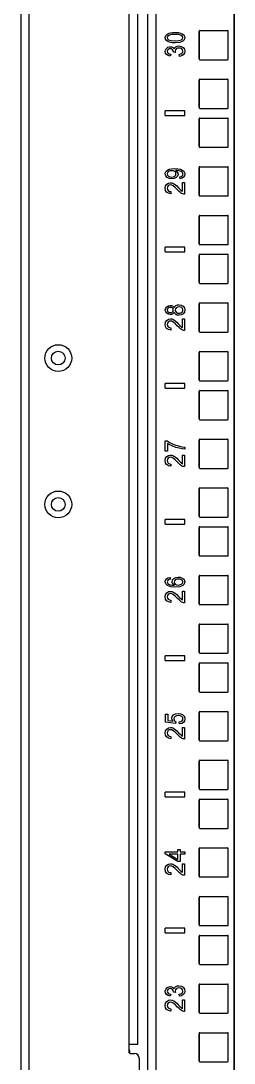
# Model space of a CAD drawing. Extents: x 8 to 102, y 11 to 162.
# Drawn here: x 8.26 to 10.99, y 53.18 to 66.57 of the extents above; entities that cross this region are included whole.
import ezdxf

# ---------------------------------------------------------------- set-up
doc = ezdxf.new("R2010")
doc.units = 0
doc.header["$MEASUREMENT"] = 0
doc.layers.add('TFR-TRI3', color=7, linetype='CONTINUOUS')

msp = doc.modelspace()

# ---------------------------------------------------------------- linework, layer by layer
at = {"layer": 'TFR-TRI3', "color": 151, "linetype": 'CONTINUOUS'}
for p, q in [((8.256, 107.017), (8.256, 11.26)), ((8.364, 13.694), (8.364, 104.587)), ((9.647, 53.415), (9.647, 103.727)), ((9.756, 53.425), (9.756, 103.717)), ((9.647, 53.415), (9.648, 53.418)), ((9.647, 53.315), (9.647, 53.415)), ((9.648, 53.418), (9.649, 53.421)), ((9.649, 53.421), (9.652, 53.424)), ((9.652, 53.424), (9.655, 53.425)), ((9.655, 53.425), (9.657, 53.425)), ((9.657, 53.425), (9.727, 53.425)), ((9.657, 53.305), (9.716, 53.305)), ((9.727, 53.425), (9.756, 53.425)), ((9.776, 53.245), (9.776, 51.23))]:
    msp.add_line(p, q, dxfattribs=at)
at = {"layer": 'TFR-TRI3', "color": 215, "linetype": 'CONTINUOUS'}
for p, q in [((9.884, 13.903), (9.884, 105.712)), ((9.989, 105.712), (9.989, 13.903)), ((10.993, 105.712), (10.993, 13.903)), ((10.994, 13.903), (10.994, 105.712)), ((10.543, 66.083), (10.543, 66.438)), ((10.544, 66.438), (10.544, 66.083)), ((10.553, 66.448), (10.908, 66.448)), ((10.918, 66.083), (10.918, 66.438)), ((10.553, 66.073), (10.908, 66.073)), ((10.543, 65.458), (10.543, 65.813)), ((10.544, 65.813), (10.544, 65.458)), ((10.553, 65.823), (10.908, 65.823)), ((10.918, 65.458), (10.918, 65.813)), ((10.553, 65.448), (10.908, 65.448)), ((10.543, 64.958), (10.543, 65.313)), ((10.544, 65.313), (10.544, 64.958)), ((10.553, 65.323), (10.908, 65.323)), ((10.918, 64.958), (10.918, 65.313)), ((10.553, 64.948), (10.908, 64.948)), ((10.543, 64.333), (10.543, 64.688)), ((10.544, 64.688), (10.544, 64.333)), ((10.553, 64.698), (10.908, 64.698)), ((10.918, 64.333), (10.918, 64.688)), ((10.553, 64.323), (10.908, 64.323)), ((10.543, 63.708), (10.543, 64.063)), ((10.544, 64.063), (10.544, 63.708)), ((10.553, 64.073), (10.908, 64.073)), ((10.918, 63.708), (10.918, 64.063)), ((10.553, 63.698), (10.908, 63.698)), ((10.543, 63.208), (10.543, 63.563)), ((10.544, 63.563), (10.544, 63.208)), ((10.553, 63.573), (10.908, 63.573)), ((10.918, 63.208), (10.918, 63.563)), ((10.553, 63.198), (10.908, 63.198)), ((10.553, 62.948), (10.908, 62.948)), ((10.543, 62.583), (10.543, 62.938)), ((10.544, 62.938), (10.544, 62.583)), ((10.918, 62.583), (10.918, 62.938)), ((10.553, 62.573), (10.908, 62.573)), ((10.543, 61.958), (10.543, 62.313)), ((10.544, 62.313), (10.544, 61.958)), ((10.553, 62.323), (10.908, 62.323)), ((10.918, 61.958), (10.918, 62.313)), ((10.553, 61.948), (10.908, 61.948)), ((10.543, 61.458), (10.543, 61.813)), ((10.544, 61.813), (10.544, 61.458)), ((10.553, 61.823), (10.908, 61.823)), ((10.918, 61.458), (10.918, 61.813)), ((10.553, 61.448), (10.908, 61.448)), ((10.543, 60.833), (10.543, 61.188)), ((10.544, 61.188), (10.544, 60.833)), ((10.553, 61.198), (10.908, 61.198)), ((10.918, 60.833), (10.918, 61.188)), ((10.553, 60.823), (10.908, 60.823)), ((10.543, 60.208), (10.543, 60.563)), ((10.544, 60.563), (10.544, 60.208)), ((10.553, 60.573), (10.908, 60.573)), ((10.918, 60.208), (10.918, 60.563)), ((10.553, 60.198), (10.908, 60.198)), ((10.543, 59.708), (10.543, 60.063)), ((10.544, 60.063), (10.544, 59.708)), ((10.553, 60.073), (10.908, 60.073)), ((10.918, 59.708), (10.918, 60.063)), ((10.553, 59.698), (10.908, 59.698)), ((10.543, 59.083), (10.543, 59.438)), ((10.544, 59.438), (10.544, 59.083)), ((10.553, 59.448), (10.908, 59.448)), ((10.918, 59.083), (10.918, 59.438)), ((10.553, 59.073), (10.908, 59.073)), ((10.543, 58.458), (10.543, 58.813)), ((10.544, 58.813), (10.544, 58.458)), ((10.553, 58.823), (10.908, 58.823)), ((10.918, 58.458), (10.918, 58.813)), ((10.553, 58.448), (10.908, 58.448)), ((10.543, 57.958), (10.543, 58.313)), ((10.544, 58.313), (10.544, 57.958)), ((10.553, 58.323), (10.908, 58.323)), ((10.918, 57.958), (10.918, 58.313)), ((10.553, 57.948), (10.908, 57.948)), ((10.543, 57.333), (10.543, 57.688)), ((10.544, 57.688), (10.544, 57.333)), ((10.553, 57.698), (10.908, 57.698)), ((10.918, 57.333), (10.918, 57.688)), ((10.553, 57.323), (10.908, 57.323)), ((10.543, 56.708), (10.543, 57.063)), ((10.544, 57.063), (10.544, 56.708)), ((10.553, 57.073), (10.908, 57.073)), ((10.918, 56.708), (10.918, 57.063)), ((10.553, 56.698), (10.908, 56.698)), ((10.543, 56.208), (10.543, 56.563)), ((10.544, 56.563), (10.544, 56.208)), ((10.553, 56.573), (10.908, 56.573)), ((10.918, 56.208), (10.918, 56.563)), ((10.553, 56.198), (10.908, 56.198)), ((10.543, 55.583), (10.543, 55.938)), ((10.544, 55.938), (10.544, 55.583)), ((10.553, 55.948), (10.908, 55.948)), ((10.918, 55.583), (10.918, 55.938)), ((10.553, 55.573), (10.908, 55.573)), ((10.543, 54.958), (10.543, 55.313)), ((10.544, 55.313), (10.544, 54.958)), ((10.553, 55.323), (10.908, 55.323)), ((10.918, 54.958), (10.918, 55.313)), ((10.553, 54.948), (10.908, 54.948)), ((10.543, 54.458), (10.543, 54.813)), ((10.544, 54.813), (10.544, 54.458)), ((10.553, 54.823), (10.908, 54.823)), ((10.918, 54.458), (10.918, 54.813)), ((10.553, 54.448), (10.908, 54.448)), ((10.543, 53.833), (10.543, 54.188)), ((10.544, 54.188), (10.544, 53.833)), ((10.553, 54.198), (10.908, 54.198)), ((10.918, 53.833), (10.918, 54.188)), ((10.553, 53.823), (10.908, 53.823)), ((10.553, 53.573), (10.908, 53.573)), ((10.543, 53.208), (10.543, 53.563)), ((10.544, 53.563), (10.544, 53.208)), ((10.918, 53.208), (10.918, 53.563)), ((10.553, 53.198), (10.908, 53.198))]:
    msp.add_line(p, q, dxfattribs=at)
at = {"layer": 'TFR-TRI3', "color": 3, "linetype": 'CONTINUOUS'}
for p, q in [((10.177, 66.419), (10.203, 66.422)), ((10.203, 66.422), (10.235, 66.424)), ((10.235, 66.424), (10.274, 66.422)), ((10.274, 66.422), (10.305, 66.416)), ((10.11, 66.357), (10.112, 66.372)), ((10.114, 66.336), (10.11, 66.357)), ((10.112, 66.372), (10.118, 66.386)), ((10.125, 66.32), (10.114, 66.336)), ((10.118, 66.386), (10.128, 66.397)), ((10.142, 66.307), (10.125, 66.32)), ((10.128, 66.397), (10.141, 66.406)), ((10.14, 66.373), (10.135, 66.357)), ((10.135, 66.357), (10.14, 66.341)), ((10.155, 66.386), (10.14, 66.373)), ((10.14, 66.341), (10.153, 66.329)), ((10.141, 66.406), (10.158, 66.414)), ((10.165, 66.298), (10.142, 66.307)), ((10.153, 66.329), (10.185, 66.319)), ((10.185, 66.395), (10.155, 66.386)), ((10.158, 66.414), (10.177, 66.419)), ((10.196, 66.292), (10.165, 66.298)), ((10.235, 66.398), (10.185, 66.395)), ((10.185, 66.319), (10.235, 66.316)), ((10.235, 66.29), (10.196, 66.292)), ((10.285, 66.395), (10.235, 66.398)), ((10.235, 66.316), (10.285, 66.319)), ((10.295, 66.295), (10.235, 66.29)), ((10.315, 66.386), (10.285, 66.395)), ((10.285, 66.319), (10.316, 66.328)), ((10.335, 66.31), (10.295, 66.295)), ((10.305, 66.416), (10.328, 66.407)), ((10.33, 66.373), (10.315, 66.386)), ((10.316, 66.328), (10.331, 66.341)), ((10.328, 66.407), (10.346, 66.394)), ((10.335, 66.357), (10.33, 66.373)), ((10.331, 66.341), (10.335, 66.357)), ((10.354, 66.33), (10.335, 66.31)), ((10.346, 66.394), (10.357, 66.377)), ((10.36, 66.357), (10.354, 66.33)), ((10.357, 66.377), (10.36, 66.357)), ((10.11, 66.18), (10.112, 66.196)), ((10.114, 66.158), (10.11, 66.18)), ((10.112, 66.196), (10.119, 66.211)), ((10.127, 66.14), (10.114, 66.158)), ((10.119, 66.211), (10.129, 66.223)), ((10.129, 66.223), (10.142, 66.233)), ((10.138, 66.194), (10.135, 66.181)), ((10.135, 66.181), (10.138, 66.167)), ((10.146, 66.205), (10.138, 66.194)), ((10.138, 66.167), (10.146, 66.156)), ((10.142, 66.233), (10.158, 66.238)), ((10.158, 66.212), (10.146, 66.205)), ((10.146, 66.156), (10.16, 66.148)), ((10.158, 66.238), (10.174, 66.24)), ((10.173, 66.214), (10.158, 66.212)), ((10.191, 66.211), (10.173, 66.214)), ((10.174, 66.24), (10.189, 66.238)), ((10.189, 66.238), (10.203, 66.233)), ((10.204, 66.201), (10.191, 66.211)), ((10.203, 66.233), (10.214, 66.224)), ((10.212, 66.188), (10.204, 66.201)), ((10.214, 66.173), (10.212, 66.188)), ((10.214, 66.224), (10.223, 66.212)), ((10.214, 66.171), (10.214, 66.173)), ((10.214, 66.169), (10.214, 66.171)), ((10.24, 66.166), (10.214, 66.169)), ((10.223, 66.212), (10.231, 66.228)), ((10.231, 66.228), (10.244, 66.24)), ((10.24, 66.199), (10.237, 66.183)), ((10.237, 66.183), (10.238, 66.175)), ((10.238, 66.175), (10.24, 66.166)), ((10.25, 66.212), (10.24, 66.199)), ((10.244, 66.24), (10.262, 66.248)), ((10.265, 66.221), (10.25, 66.212)), ((10.262, 66.248), (10.284, 66.25)), ((10.284, 66.223), (10.265, 66.221)), ((10.284, 66.25), (10.313, 66.245)), ((10.304, 66.22), (10.284, 66.223)), ((10.321, 66.211), (10.304, 66.22)), ((10.309, 66.147), (10.324, 66.156)), ((10.313, 66.245), (10.338, 66.231)), ((10.332, 66.198), (10.321, 66.211)), ((10.324, 66.156), (10.333, 66.168)), ((10.335, 66.181), (10.332, 66.198)), ((10.333, 66.168), (10.335, 66.181)), ((10.338, 66.231), (10.355, 66.208)), ((10.355, 66.157), (10.341, 66.137)), ((10.355, 66.208), (10.36, 66.181)), ((10.36, 66.181), (10.355, 66.157)), ((10.147, 66.126), (10.127, 66.14)), ((10.174, 66.119), (10.147, 66.126)), ((10.16, 66.148), (10.179, 66.144)), ((10.179, 66.144), (10.174, 66.119)), ((10.287, 66.141), (10.309, 66.147)), ((10.291, 66.116), (10.287, 66.141)), ((10.319, 66.123), (10.291, 66.116)), ((10.341, 66.137), (10.319, 66.123)), ((10.109, 65.355), (10.109, 65.415)), ((10.359, 65.415), (10.109, 65.415)), ((10.109, 65.355), (10.359, 65.355)), ((10.359, 65.355), (10.359, 65.415)), ((10.11, 64.605), (10.113, 64.624)), ((10.116, 64.58), (10.11, 64.605)), ((10.113, 64.624), (10.123, 64.641)), ((10.133, 64.559), (10.116, 64.58)), ((10.123, 64.641), (10.139, 64.656)), ((10.159, 64.545), (10.133, 64.559)), ((10.139, 64.623), (10.135, 64.608)), ((10.135, 64.608), (10.139, 64.592)), ((10.139, 64.656), (10.16, 64.666)), ((10.15, 64.636), (10.139, 64.623)), ((10.139, 64.592), (10.151, 64.579)), ((10.168, 64.644), (10.15, 64.636)), ((10.151, 64.579), (10.17, 64.57)), ((10.16, 64.666), (10.189, 64.673)), ((10.191, 64.647), (10.168, 64.644)), ((10.17, 64.57), (10.194, 64.566)), ((10.189, 64.673), (10.229, 64.675)), ((10.214, 64.644), (10.191, 64.647)), ((10.194, 64.566), (10.215, 64.569)), ((10.232, 64.636), (10.214, 64.644)), ((10.215, 64.569), (10.232, 64.578)), ((10.251, 64.558), (10.225, 64.545)), ((10.229, 64.675), (10.271, 64.673)), ((10.243, 64.623), (10.232, 64.636)), ((10.232, 64.578), (10.243, 64.591)), ((10.244, 64.65), (10.241, 64.65)), ((10.241, 64.65), (10.254, 64.641)), ((10.246, 64.607), (10.243, 64.623)), ((10.243, 64.591), (10.246, 64.607)), ((10.247, 64.65), (10.244, 64.65)), ((10.265, 64.649), (10.247, 64.65)), ((10.268, 64.578), (10.251, 64.558)), ((10.254, 64.641), (10.264, 64.629)), ((10.264, 64.629), (10.271, 64.616)), ((10.284, 64.646), (10.265, 64.649)), ((10.273, 64.601), (10.268, 64.578)), ((10.271, 64.673), (10.303, 64.667)), ((10.271, 64.616), (10.273, 64.601)), ((10.3, 64.642), (10.284, 64.646)), ((10.297, 64.569), (10.314, 64.573)), ((10.299, 64.544), (10.297, 64.569)), ((10.325, 64.551), (10.299, 64.544)), ((10.312, 64.637), (10.3, 64.642)), ((10.303, 64.667), (10.328, 64.656)), ((10.322, 64.631), (10.312, 64.637)), ((10.314, 64.573), (10.326, 64.58)), ((10.329, 64.623), (10.322, 64.631)), ((10.344, 64.563), (10.325, 64.551)), ((10.326, 64.58), (10.333, 64.59)), ((10.328, 64.656), (10.346, 64.641)), ((10.334, 64.613), (10.329, 64.623)), ((10.333, 64.59), (10.335, 64.602)), ((10.335, 64.602), (10.334, 64.613)), ((10.356, 64.58), (10.344, 64.563)), ((10.346, 64.641), (10.357, 64.623)), ((10.36, 64.602), (10.356, 64.58)), ((10.357, 64.623), (10.36, 64.602)), ((10.108, 64.423), (10.113, 64.452)), ((10.113, 64.394), (10.108, 64.423)), ((10.113, 64.452), (10.128, 64.474)), ((10.128, 64.474), (10.15, 64.489)), ((10.137, 64.44), (10.133, 64.423)), ((10.133, 64.423), (10.137, 64.405)), ((10.146, 64.453), (10.137, 64.44)), ((10.16, 64.462), (10.146, 64.453)), ((10.15, 64.489), (10.177, 64.493)), ((10.193, 64.541), (10.159, 64.545)), ((10.177, 64.465), (10.16, 64.462)), ((10.177, 64.493), (10.192, 64.492)), ((10.194, 64.462), (10.177, 64.465)), ((10.192, 64.492), (10.207, 64.488)), ((10.225, 64.545), (10.193, 64.541)), ((10.213, 64.452), (10.194, 64.462)), ((10.207, 64.488), (10.221, 64.48)), ((10.236, 64.433), (10.213, 64.452)), ((10.221, 64.48), (10.237, 64.469)), ((10.266, 64.402), (10.236, 64.433)), ((10.237, 64.469), (10.256, 64.452)), ((10.256, 64.452), (10.281, 64.427)), ((10.281, 64.427), (10.3, 64.406)), ((10.329, 64.494), (10.358, 64.494)), ((10.329, 64.383), (10.329, 64.494)), ((10.358, 64.494), (10.358, 64.345)), ((10.127, 64.372), (10.113, 64.394)), ((10.149, 64.357), (10.127, 64.372)), ((10.137, 64.405), (10.147, 64.391)), ((10.147, 64.391), (10.162, 64.382)), ((10.18, 64.35), (10.149, 64.357)), ((10.162, 64.382), (10.183, 64.379)), ((10.183, 64.379), (10.18, 64.35)), ((10.286, 64.382), (10.266, 64.402)), ((10.304, 64.366), (10.286, 64.382)), ((10.3, 64.406), (10.312, 64.395)), ((10.32, 64.356), (10.304, 64.366)), ((10.312, 64.395), (10.32, 64.389)), ((10.32, 64.389), (10.329, 64.383)), ((10.337, 64.348), (10.32, 64.356)), ((10.347, 64.346), (10.337, 64.348)), ((10.358, 64.345), (10.347, 64.346)), ((10.359, 63.665), (10.109, 63.665)), ((10.109, 63.605), (10.109, 63.665)), ((10.359, 63.605), (10.359, 63.665)), ((10.109, 63.605), (10.359, 63.605)), ((10.11, 62.857), (10.115, 62.881)), ((10.115, 62.833), (10.11, 62.857)), ((10.115, 62.881), (10.129, 62.9)), ((10.128, 62.815), (10.115, 62.833)), ((10.149, 62.803), (10.128, 62.815)), ((10.129, 62.9), (10.15, 62.913)), ((10.138, 62.871), (10.135, 62.858)), ((10.135, 62.858), (10.138, 62.844)), ((10.146, 62.881), (10.138, 62.871)), ((10.138, 62.844), (10.146, 62.834)), ((10.159, 62.888), (10.146, 62.881)), ((10.146, 62.834), (10.158, 62.827)), ((10.15, 62.913), (10.174, 62.917)), ((10.158, 62.827), (10.172, 62.824)), ((10.174, 62.891), (10.159, 62.888)), ((10.172, 62.824), (10.188, 62.827)), ((10.174, 62.917), (10.19, 62.915)), ((10.189, 62.889), (10.174, 62.891)), ((10.188, 62.827), (10.201, 62.834)), ((10.201, 62.882), (10.189, 62.889)), ((10.19, 62.915), (10.204, 62.909)), ((10.204, 62.806), (10.19, 62.801)), ((10.209, 62.871), (10.201, 62.882)), ((10.201, 62.834), (10.209, 62.844)), ((10.204, 62.909), (10.215, 62.9)), ((10.215, 62.816), (10.204, 62.806)), ((10.212, 62.858), (10.209, 62.871)), ((10.209, 62.844), (10.212, 62.858)), ((10.215, 62.9), (10.223, 62.887)), ((10.223, 62.829), (10.215, 62.816)), ((10.223, 62.887), (10.233, 62.903)), ((10.232, 62.813), (10.223, 62.829)), ((10.245, 62.801), (10.232, 62.813)), ((10.233, 62.903), (10.247, 62.915)), ((10.24, 62.874), (10.236, 62.857)), ((10.236, 62.857), (10.24, 62.841)), ((10.251, 62.887), (10.24, 62.874)), ((10.24, 62.841), (10.25, 62.828)), ((10.247, 62.915), (10.265, 62.923)), ((10.25, 62.828), (10.266, 62.819)), ((10.267, 62.896), (10.251, 62.887)), ((10.265, 62.923), (10.286, 62.925)), ((10.266, 62.819), (10.285, 62.816)), ((10.286, 62.899), (10.267, 62.896)), ((10.285, 62.816), (10.298, 62.818)), ((10.286, 62.925), (10.315, 62.92)), ((10.306, 62.896), (10.286, 62.899)), ((10.298, 62.818), (10.31, 62.821)), ((10.322, 62.888), (10.306, 62.896)), ((10.31, 62.821), (10.321, 62.828)), ((10.315, 62.92), (10.339, 62.906)), ((10.339, 62.809), (10.315, 62.795)), ((10.321, 62.828), (10.329, 62.836)), ((10.332, 62.874), (10.322, 62.888)), ((10.329, 62.836), (10.334, 62.847)), ((10.335, 62.858), (10.332, 62.874)), ((10.334, 62.847), (10.335, 62.858)), ((10.339, 62.906), (10.355, 62.885)), ((10.355, 62.83), (10.339, 62.809)), ((10.355, 62.885), (10.36, 62.858)), ((10.36, 62.858), (10.355, 62.83)), ((10.108, 62.673), (10.113, 62.702)), ((10.113, 62.644), (10.108, 62.673)), ((10.113, 62.702), (10.128, 62.724)), ((10.128, 62.724), (10.15, 62.739)), ((10.137, 62.69), (10.133, 62.673)), ((10.133, 62.673), (10.137, 62.655)), ((10.146, 62.703), (10.137, 62.69)), ((10.16, 62.712), (10.146, 62.703)), ((10.173, 62.799), (10.149, 62.803)), ((10.15, 62.739), (10.177, 62.743)), ((10.177, 62.715), (10.16, 62.712)), ((10.19, 62.801), (10.173, 62.799)), ((10.177, 62.743), (10.192, 62.742)), ((10.194, 62.712), (10.177, 62.715)), ((10.192, 62.742), (10.207, 62.738)), ((10.213, 62.702), (10.194, 62.712)), ((10.207, 62.738), (10.221, 62.73)), ((10.236, 62.683), (10.213, 62.702)), ((10.221, 62.73), (10.237, 62.719)), ((10.266, 62.652), (10.236, 62.683)), ((10.237, 62.719), (10.256, 62.702)), ((10.263, 62.793), (10.245, 62.801)), ((10.256, 62.702), (10.281, 62.677)), ((10.285, 62.79), (10.263, 62.793)), ((10.281, 62.677), (10.3, 62.656)), ((10.315, 62.795), (10.285, 62.79)), ((10.329, 62.633), (10.329, 62.744)), ((10.329, 62.744), (10.358, 62.744)), ((10.358, 62.744), (10.358, 62.595)), ((10.127, 62.622), (10.113, 62.644)), ((10.149, 62.607), (10.127, 62.622)), ((10.137, 62.655), (10.147, 62.641)), ((10.147, 62.641), (10.162, 62.632)), ((10.18, 62.6), (10.149, 62.607)), ((10.162, 62.632), (10.183, 62.629)), ((10.183, 62.629), (10.18, 62.6)), ((10.286, 62.632), (10.266, 62.652)), ((10.304, 62.616), (10.286, 62.632)), ((10.3, 62.656), (10.312, 62.645)), ((10.32, 62.606), (10.304, 62.616)), ((10.312, 62.645), (10.32, 62.639)), ((10.32, 62.639), (10.329, 62.633)), ((10.337, 62.598), (10.32, 62.606)), ((10.347, 62.596), (10.337, 62.598)), ((10.358, 62.595), (10.347, 62.596)), ((10.359, 61.915), (10.109, 61.915)), ((10.109, 61.855), (10.109, 61.915)), ((10.359, 61.855), (10.359, 61.915)), ((10.109, 61.855), (10.359, 61.855)), ((10.11, 61.175), (10.134, 61.175)), ((10.11, 61.043), (10.11, 61.175)), ((10.134, 61.175), (10.164, 61.156)), ((10.14, 61.143), (10.14, 61.043)), ((10.17, 61.124), (10.14, 61.143)), ((10.164, 61.156), (10.203, 61.136)), ((10.206, 61.107), (10.17, 61.124)), ((10.203, 61.136), (10.246, 61.119)), ((10.247, 61.092), (10.206, 61.107)), ((10.246, 61.119), (10.291, 61.107)), ((10.288, 61.081), (10.247, 61.092)), ((10.327, 61.074), (10.288, 61.081)), ((10.291, 61.107), (10.324, 61.101)), ((10.324, 61.101), (10.36, 61.097)), ((10.36, 61.071), (10.327, 61.074)), ((10.36, 61.097), (10.36, 61.071)), ((10.108, 60.923), (10.113, 60.952)), ((10.14, 61.043), (10.11, 61.043)), ((10.113, 60.952), (10.128, 60.974)), ((10.128, 60.974), (10.15, 60.989)), ((10.137, 60.94), (10.133, 60.923)), ((10.146, 60.953), (10.137, 60.94)), ((10.16, 60.962), (10.146, 60.953)), ((10.15, 60.989), (10.177, 60.993)), ((10.177, 60.965), (10.16, 60.962)), ((10.177, 60.993), (10.192, 60.992)), ((10.194, 60.962), (10.177, 60.965)), ((10.192, 60.992), (10.207, 60.988)), ((10.213, 60.952), (10.194, 60.962)), ((10.207, 60.988), (10.221, 60.98)), ((10.236, 60.933), (10.213, 60.952)), ((10.221, 60.98), (10.237, 60.969)), ((10.266, 60.902), (10.236, 60.933)), ((10.237, 60.969), (10.256, 60.952)), ((10.256, 60.952), (10.281, 60.927)), ((10.329, 60.994), (10.358, 60.994)), ((10.329, 60.883), (10.329, 60.994)), ((10.358, 60.994), (10.358, 60.845)), ((10.113, 60.894), (10.108, 60.923)), ((10.127, 60.872), (10.113, 60.894)), ((10.149, 60.857), (10.127, 60.872)), ((10.133, 60.923), (10.137, 60.905)), ((10.137, 60.905), (10.147, 60.891)), ((10.147, 60.891), (10.162, 60.882)), ((10.18, 60.85), (10.149, 60.857)), ((10.162, 60.882), (10.183, 60.879)), ((10.183, 60.879), (10.18, 60.85)), ((10.286, 60.882), (10.266, 60.902)), ((10.281, 60.927), (10.3, 60.906)), ((10.304, 60.866), (10.286, 60.882)), ((10.3, 60.906), (10.312, 60.895)), ((10.32, 60.856), (10.304, 60.866)), ((10.312, 60.895), (10.32, 60.889)), ((10.32, 60.889), (10.329, 60.883)), ((10.337, 60.848), (10.32, 60.856)), ((10.347, 60.846), (10.337, 60.848)), ((10.358, 60.845), (10.347, 60.846)), ((10.109, 60.105), (10.109, 60.165)), ((10.359, 60.165), (10.109, 60.165)), ((10.359, 60.105), (10.359, 60.165)), ((10.109, 60.105), (10.359, 60.105)), ((10.11, 59.366), (10.114, 59.387)), ((10.117, 59.339), (10.11, 59.366)), ((10.114, 59.387), (10.126, 59.404)), ((10.138, 59.318), (10.117, 59.339)), ((10.126, 59.404), (10.146, 59.415)), ((10.138, 59.378), (10.135, 59.365)), ((10.135, 59.365), (10.137, 59.354)), ((10.137, 59.354), (10.143, 59.345)), ((10.148, 59.389), (10.138, 59.378)), ((10.143, 59.345), (10.156, 59.335)), ((10.146, 59.415), (10.171, 59.421)), ((10.158, 59.394), (10.148, 59.389)), ((10.156, 59.335), (10.173, 59.327)), ((10.174, 59.398), (10.158, 59.394)), ((10.171, 59.421), (10.174, 59.398)), ((10.173, 59.327), (10.197, 59.322)), ((10.197, 59.367), (10.203, 59.389)), ((10.199, 59.354), (10.197, 59.367)), ((10.205, 59.342), (10.199, 59.354)), ((10.203, 59.389), (10.219, 59.408)), ((10.215, 59.33), (10.205, 59.342)), ((10.23, 59.321), (10.215, 59.33)), ((10.219, 59.408), (10.245, 59.42)), ((10.227, 59.378), (10.224, 59.363)), ((10.224, 59.363), (10.227, 59.348)), ((10.238, 59.39), (10.227, 59.378)), ((10.227, 59.348), (10.238, 59.335)), ((10.256, 59.398), (10.238, 59.39)), ((10.238, 59.335), (10.255, 59.327)), ((10.245, 59.42), (10.277, 59.425)), ((10.255, 59.327), (10.277, 59.324)), ((10.278, 59.4), (10.256, 59.398)), ((10.277, 59.425), (10.299, 59.423)), ((10.277, 59.324), (10.292, 59.326)), ((10.302, 59.398), (10.278, 59.4)), ((10.292, 59.326), (10.306, 59.329)), ((10.299, 59.423), (10.319, 59.417)), ((10.32, 59.389), (10.302, 59.398)), ((10.306, 59.329), (10.319, 59.336)), ((10.319, 59.417), (10.337, 59.407)), ((10.319, 59.336), (10.328, 59.344)), ((10.332, 59.378), (10.32, 59.389)), ((10.328, 59.344), (10.334, 59.354)), ((10.335, 59.364), (10.332, 59.378)), ((10.353, 59.337), (10.333, 59.316)), ((10.334, 59.354), (10.335, 59.364)), ((10.337, 59.407), (10.35, 59.395)), ((10.35, 59.395), (10.358, 59.38)), ((10.36, 59.364), (10.353, 59.337)), ((10.358, 59.38), (10.36, 59.364)), ((10.108, 59.173), (10.113, 59.202)), ((10.113, 59.202), (10.128, 59.224)), ((10.128, 59.224), (10.15, 59.239)), ((10.137, 59.19), (10.133, 59.173)), ((10.146, 59.203), (10.137, 59.19)), ((10.18, 59.302), (10.138, 59.318)), ((10.16, 59.212), (10.146, 59.203)), ((10.15, 59.239), (10.177, 59.243)), ((10.177, 59.215), (10.16, 59.212)), ((10.177, 59.243), (10.192, 59.242)), ((10.194, 59.212), (10.177, 59.215)), ((10.241, 59.297), (10.18, 59.302)), ((10.192, 59.242), (10.207, 59.238)), ((10.213, 59.202), (10.194, 59.212)), ((10.197, 59.322), (10.23, 59.321)), ((10.207, 59.238), (10.221, 59.23)), ((10.236, 59.183), (10.213, 59.202)), ((10.221, 59.23), (10.237, 59.219)), ((10.237, 59.219), (10.256, 59.202)), ((10.296, 59.302), (10.241, 59.297)), ((10.256, 59.202), (10.281, 59.177)), ((10.333, 59.316), (10.296, 59.302)), ((10.329, 59.133), (10.329, 59.244)), ((10.329, 59.244), (10.358, 59.244)), ((10.358, 59.244), (10.358, 59.095)), ((10.113, 59.144), (10.108, 59.173)), ((10.127, 59.122), (10.113, 59.144)), ((10.149, 59.107), (10.127, 59.122)), ((10.133, 59.173), (10.137, 59.155)), ((10.137, 59.155), (10.147, 59.141)), ((10.147, 59.141), (10.162, 59.132)), ((10.18, 59.1), (10.149, 59.107)), ((10.162, 59.132), (10.183, 59.129)), ((10.183, 59.129), (10.18, 59.1)), ((10.266, 59.152), (10.236, 59.183)), ((10.286, 59.132), (10.266, 59.152)), ((10.281, 59.177), (10.3, 59.156)), ((10.304, 59.116), (10.286, 59.132)), ((10.3, 59.156), (10.312, 59.145)), ((10.32, 59.106), (10.304, 59.116)), ((10.312, 59.145), (10.32, 59.139)), ((10.32, 59.139), (10.329, 59.133)), ((10.337, 59.098), (10.32, 59.106)), ((10.347, 59.096), (10.337, 59.098)), ((10.358, 59.095), (10.347, 59.096)), ((10.109, 58.355), (10.109, 58.415)), ((10.359, 58.415), (10.109, 58.415)), ((10.359, 58.355), (10.359, 58.415)), ((10.109, 58.355), (10.359, 58.355)), ((10.112, 57.665), (10.142, 57.665)), ((10.112, 57.564), (10.112, 57.665)), ((10.142, 57.665), (10.142, 57.584)), ((10.142, 57.584), (10.209, 57.573)), ((10.193, 57.612), (10.199, 57.636)), ((10.197, 57.592), (10.193, 57.612)), ((10.209, 57.573), (10.197, 57.592)), ((10.199, 57.636), (10.216, 57.657)), ((10.216, 57.657), (10.241, 57.67)), ((10.224, 57.622), (10.22, 57.605)), ((10.22, 57.605), (10.222, 57.593)), ((10.222, 57.593), (10.227, 57.583)), ((10.235, 57.636), (10.224, 57.622)), ((10.227, 57.583), (10.234, 57.574)), ((10.253, 57.645), (10.235, 57.636)), ((10.241, 57.67), (10.274, 57.675)), ((10.276, 57.648), (10.253, 57.645)), ((10.274, 57.675), (10.305, 57.671)), ((10.301, 57.645), (10.276, 57.648)), ((10.321, 57.636), (10.301, 57.645)), ((10.305, 57.671), (10.332, 57.659)), ((10.333, 57.622), (10.321, 57.636)), ((10.326, 57.58), (10.334, 57.591)), ((10.332, 57.659), (10.355, 57.636)), ((10.337, 57.605), (10.333, 57.622)), ((10.334, 57.591), (10.337, 57.605)), ((10.355, 57.636), (10.362, 57.605)), ((10.362, 57.605), (10.358, 57.58)), ((10.108, 57.423), (10.113, 57.452)), ((10.24, 57.544), (10.112, 57.564)), ((10.113, 57.452), (10.128, 57.474)), ((10.128, 57.474), (10.15, 57.489)), ((10.146, 57.453), (10.137, 57.44)), ((10.16, 57.462), (10.146, 57.453)), ((10.15, 57.489), (10.177, 57.493)), ((10.177, 57.465), (10.16, 57.462)), ((10.177, 57.493), (10.192, 57.492)), ((10.194, 57.462), (10.177, 57.465)), ((10.192, 57.492), (10.207, 57.488)), ((10.213, 57.452), (10.194, 57.462)), ((10.207, 57.488), (10.221, 57.48)), ((10.236, 57.433), (10.213, 57.452)), ((10.221, 57.48), (10.237, 57.469)), ((10.234, 57.574), (10.244, 57.568)), ((10.237, 57.469), (10.256, 57.452)), ((10.244, 57.568), (10.24, 57.544)), ((10.256, 57.452), (10.281, 57.427)), ((10.29, 57.566), (10.311, 57.571)), ((10.293, 57.54), (10.29, 57.566)), ((10.321, 57.546), (10.293, 57.54)), ((10.311, 57.571), (10.326, 57.58)), ((10.343, 57.56), (10.321, 57.546)), ((10.329, 57.383), (10.329, 57.494)), ((10.329, 57.494), (10.358, 57.494)), ((10.358, 57.58), (10.343, 57.56)), ((10.358, 57.494), (10.358, 57.345)), ((10.113, 57.394), (10.108, 57.423)), ((10.127, 57.372), (10.113, 57.394)), ((10.149, 57.357), (10.127, 57.372)), ((10.137, 57.44), (10.133, 57.423)), ((10.133, 57.423), (10.137, 57.405)), ((10.137, 57.405), (10.147, 57.391)), ((10.147, 57.391), (10.162, 57.382)), ((10.18, 57.35), (10.149, 57.357)), ((10.162, 57.382), (10.183, 57.379)), ((10.183, 57.379), (10.18, 57.35)), ((10.266, 57.402), (10.236, 57.433)), ((10.286, 57.382), (10.266, 57.402)), ((10.281, 57.427), (10.3, 57.406)), ((10.304, 57.366), (10.286, 57.382)), ((10.3, 57.406), (10.312, 57.395)), ((10.32, 57.356), (10.304, 57.366)), ((10.312, 57.395), (10.32, 57.389)), ((10.32, 57.389), (10.329, 57.383)), ((10.337, 57.348), (10.32, 57.356)), ((10.347, 57.346), (10.337, 57.348)), ((10.358, 57.345), (10.347, 57.346)), ((10.109, 56.605), (10.109, 56.665)), ((10.359, 56.665), (10.109, 56.665)), ((10.359, 56.605), (10.359, 56.665)), ((10.109, 56.605), (10.359, 56.605)), ((10.109, 55.895), (10.271, 55.895)), ((10.109, 55.872), (10.109, 55.895)), ((10.271, 55.77), (10.109, 55.872)), ((10.271, 55.867), (10.158, 55.867)), ((10.158, 55.867), (10.271, 55.797)), ((10.271, 55.925), (10.299, 55.925)), ((10.271, 55.895), (10.271, 55.925)), ((10.271, 55.797), (10.271, 55.867)), ((10.299, 55.925), (10.299, 55.895)), ((10.299, 55.895), (10.359, 55.895)), ((10.359, 55.867), (10.299, 55.867)), ((10.299, 55.867), (10.299, 55.77)), ((10.359, 55.895), (10.359, 55.867)), ((10.113, 55.702), (10.128, 55.724)), ((10.128, 55.724), (10.15, 55.739)), ((10.16, 55.712), (10.146, 55.703)), ((10.15, 55.739), (10.177, 55.743)), ((10.177, 55.715), (10.16, 55.712)), ((10.177, 55.743), (10.192, 55.742)), ((10.194, 55.712), (10.177, 55.715)), ((10.192, 55.742), (10.207, 55.738)), ((10.213, 55.702), (10.194, 55.712)), ((10.207, 55.738), (10.221, 55.73)), ((10.221, 55.73), (10.237, 55.719)), ((10.237, 55.719), (10.256, 55.702)), ((10.299, 55.77), (10.271, 55.77)), ((10.329, 55.633), (10.329, 55.744)), ((10.329, 55.744), (10.358, 55.744)), ((10.358, 55.744), (10.358, 55.595)), ((10.108, 55.673), (10.113, 55.702)), ((10.113, 55.644), (10.108, 55.673)), ((10.127, 55.622), (10.113, 55.644)), ((10.149, 55.607), (10.127, 55.622)), ((10.137, 55.69), (10.133, 55.673)), ((10.133, 55.673), (10.137, 55.655)), ((10.146, 55.703), (10.137, 55.69)), ((10.137, 55.655), (10.147, 55.641)), ((10.147, 55.641), (10.162, 55.632)), ((10.18, 55.6), (10.149, 55.607)), ((10.162, 55.632), (10.183, 55.629)), ((10.183, 55.629), (10.18, 55.6)), ((10.236, 55.683), (10.213, 55.702)), ((10.266, 55.652), (10.236, 55.683)), ((10.256, 55.702), (10.281, 55.677)), ((10.286, 55.632), (10.266, 55.652)), ((10.281, 55.677), (10.3, 55.656)), ((10.304, 55.616), (10.286, 55.632)), ((10.3, 55.656), (10.312, 55.645)), ((10.32, 55.606), (10.304, 55.616)), ((10.312, 55.645), (10.32, 55.639)), ((10.32, 55.639), (10.329, 55.633)), ((10.337, 55.598), (10.32, 55.606)), ((10.347, 55.596), (10.337, 55.598)), ((10.358, 55.595), (10.347, 55.596)), ((10.359, 54.915), (10.109, 54.915)), ((10.109, 54.855), (10.109, 54.915)), ((10.359, 54.855), (10.359, 54.915)), ((10.109, 54.855), (10.359, 54.855)), ((10.11, 54.105), (10.112, 54.121)), ((10.114, 54.083), (10.11, 54.105)), ((10.112, 54.121), (10.119, 54.136)), ((10.119, 54.136), (10.129, 54.148)), ((10.129, 54.148), (10.142, 54.158)), ((10.138, 54.119), (10.135, 54.106)), ((10.135, 54.106), (10.138, 54.092)), ((10.146, 54.13), (10.138, 54.119)), ((10.142, 54.158), (10.158, 54.163)), ((10.158, 54.137), (10.146, 54.13)), ((10.158, 54.163), (10.174, 54.165)), ((10.173, 54.139), (10.158, 54.137)), ((10.191, 54.136), (10.173, 54.139)), ((10.174, 54.165), (10.189, 54.163)), ((10.189, 54.163), (10.203, 54.158)), ((10.204, 54.126), (10.191, 54.136)), ((10.203, 54.158), (10.214, 54.149)), ((10.212, 54.113), (10.204, 54.126)), ((10.214, 54.098), (10.212, 54.113)), ((10.214, 54.149), (10.223, 54.137)), ((10.223, 54.137), (10.231, 54.153)), ((10.231, 54.153), (10.244, 54.165)), ((10.24, 54.124), (10.237, 54.108)), ((10.237, 54.108), (10.238, 54.1)), ((10.238, 54.1), (10.24, 54.091)), ((10.25, 54.137), (10.24, 54.124)), ((10.244, 54.165), (10.262, 54.173)), ((10.265, 54.146), (10.25, 54.137)), ((10.262, 54.173), (10.284, 54.175)), ((10.284, 54.148), (10.265, 54.146)), ((10.284, 54.175), (10.313, 54.17)), ((10.304, 54.145), (10.284, 54.148)), ((10.321, 54.136), (10.304, 54.145)), ((10.313, 54.17), (10.338, 54.156)), ((10.332, 54.123), (10.321, 54.136)), ((10.335, 54.106), (10.332, 54.123)), ((10.333, 54.093), (10.335, 54.106)), ((10.338, 54.156), (10.355, 54.133)), ((10.355, 54.133), (10.36, 54.106)), ((10.36, 54.106), (10.355, 54.082)), ((10.113, 53.952), (10.128, 53.974)), ((10.127, 54.065), (10.114, 54.083)), ((10.147, 54.051), (10.127, 54.065)), ((10.128, 53.974), (10.15, 53.989)), ((10.138, 54.092), (10.146, 54.081)), ((10.146, 54.081), (10.16, 54.073)), ((10.174, 54.044), (10.147, 54.051)), ((10.15, 53.989), (10.177, 53.993)), ((10.16, 54.073), (10.179, 54.069)), ((10.179, 54.069), (10.174, 54.044)), ((10.177, 53.993), (10.192, 53.992)), ((10.192, 53.992), (10.207, 53.988)), ((10.207, 53.988), (10.221, 53.98)), ((10.214, 54.096), (10.214, 54.098)), ((10.214, 54.094), (10.214, 54.096)), ((10.24, 54.091), (10.214, 54.094)), ((10.221, 53.98), (10.237, 53.969)), ((10.237, 53.969), (10.256, 53.952)), ((10.287, 54.066), (10.309, 54.072)), ((10.291, 54.041), (10.287, 54.066)), ((10.319, 54.048), (10.291, 54.041)), ((10.309, 54.072), (10.324, 54.081)), ((10.341, 54.062), (10.319, 54.048)), ((10.324, 54.081), (10.333, 54.093)), ((10.329, 53.994), (10.358, 53.994)), ((10.329, 53.883), (10.329, 53.994)), ((10.355, 54.082), (10.341, 54.062)), ((10.358, 53.994), (10.358, 53.845)), ((10.108, 53.923), (10.113, 53.952)), ((10.113, 53.894), (10.108, 53.923)), ((10.127, 53.872), (10.113, 53.894)), ((10.149, 53.857), (10.127, 53.872)), ((10.137, 53.94), (10.133, 53.923)), ((10.133, 53.923), (10.137, 53.905)), ((10.146, 53.953), (10.137, 53.94)), ((10.137, 53.905), (10.147, 53.891)), ((10.16, 53.962), (10.146, 53.953)), ((10.147, 53.891), (10.162, 53.882)), ((10.18, 53.85), (10.149, 53.857)), ((10.177, 53.965), (10.16, 53.962)), ((10.162, 53.882), (10.183, 53.879)), ((10.194, 53.962), (10.177, 53.965)), ((10.183, 53.879), (10.18, 53.85)), ((10.213, 53.952), (10.194, 53.962)), ((10.236, 53.933), (10.213, 53.952)), ((10.266, 53.902), (10.236, 53.933)), ((10.256, 53.952), (10.281, 53.927)), ((10.286, 53.882), (10.266, 53.902)), ((10.281, 53.927), (10.3, 53.906)), ((10.304, 53.866), (10.286, 53.882)), ((10.3, 53.906), (10.312, 53.895)), ((10.32, 53.856), (10.304, 53.866)), ((10.312, 53.895), (10.32, 53.889)), ((10.32, 53.889), (10.329, 53.883)), ((10.337, 53.848), (10.32, 53.856)), ((10.347, 53.846), (10.337, 53.848)), ((10.358, 53.845), (10.347, 53.846))]:
    msp.add_line(p, q, dxfattribs=at)
at = {"layer": 'TFR-TRI3', "color": 30, "linetype": 'CONTINUOUS'}
msp.add_line((9.654, 53.305), (9.654, 53.338), dxfattribs=at)
at = {"layer": 'TFR-TRI3', "color": 151, "linetype": 'CONTINUOUS'}
for centre, radius in [((8.736, 62.24), 0.172), ((8.736, 62.24), 0.0885), ((8.736, 60.36), 0.172), ((8.736, 60.36), 0.0885)]:
    msp.add_circle(centre, radius, dxfattribs=at)
at = {"layer": 'TFR-TRI3', "color": 215, "linetype": 'CONTINUOUS'}
for centre, start, end in [((10.553, 66.438), 90, 180), ((10.554, 66.438), 90, 180), ((10.908, 66.438), 0, 90), ((10.553, 66.083), 180, 270), ((10.554, 66.083), 180, 270), ((10.908, 66.083), 270, 0), ((10.553, 65.813), 90, 180), ((10.554, 65.813), 90, 180), ((10.908, 65.813), 0, 90), ((10.553, 65.458), 180, 270), ((10.554, 65.458), 180, 270), ((10.908, 65.458), 270, 0), ((10.553, 65.313), 90, 180), ((10.554, 65.313), 90, 180), ((10.908, 65.313), 0, 90), ((10.553, 64.958), 180, 270), ((10.554, 64.958), 180, 270), ((10.908, 64.958), 270, 0), ((10.553, 64.688), 90, 180), ((10.554, 64.688), 90, 180), ((10.908, 64.688), 0, 90), ((10.553, 64.333), 180, 270), ((10.554, 64.333), 180, 270), ((10.908, 64.333), 270, 0), ((10.553, 64.063), 90, 180), ((10.554, 64.063), 90, 180), ((10.908, 64.063), 0, 90), ((10.553, 63.708), 180, 270), ((10.554, 63.708), 180, 270), ((10.908, 63.708), 270, 0), ((10.553, 63.563), 90, 180), ((10.554, 63.563), 90, 180), ((10.908, 63.563), 0, 90), ((10.553, 63.208), 180, 270), ((10.554, 63.208), 180, 270), ((10.908, 63.208), 270, 0), ((10.553, 62.938), 90, 180), ((10.554, 62.938), 90, 180), ((10.908, 62.938), 0, 90), ((10.553, 62.583), 180, 270), ((10.554, 62.583), 180, 270), ((10.908, 62.583), 270, 0), ((10.553, 62.313), 90, 180), ((10.554, 62.313), 90, 180), ((10.908, 62.313), 0, 90), ((10.553, 61.958), 180, 270), ((10.554, 61.958), 180, 270), ((10.908, 61.958), 270, 0), ((10.553, 61.813), 90, 180), ((10.554, 61.813), 90, 180), ((10.908, 61.813), 0, 90), ((10.553, 61.458), 180, 270), ((10.554, 61.458), 180, 270), ((10.908, 61.458), 270, 0), ((10.553, 61.188), 90, 180), ((10.554, 61.188), 90, 180), ((10.908, 61.188), 0, 90), ((10.553, 60.833), 180, 270), ((10.554, 60.833), 180, 270), ((10.908, 60.833), 270, 0), ((10.553, 60.563), 90, 180), ((10.554, 60.563), 90, 180), ((10.908, 60.563), 0, 90), ((10.553, 60.208), 180, 270), ((10.554, 60.208), 180, 270), ((10.908, 60.208), 270, 0), ((10.553, 60.063), 90, 180), ((10.554, 60.063), 90, 180), ((10.908, 60.063), 0, 90), ((10.553, 59.708), 180, 270), ((10.554, 59.708), 180, 270), ((10.908, 59.708), 270, 0), ((10.553, 59.438), 90, 180), ((10.554, 59.438), 90, 180), ((10.908, 59.438), 0, 90), ((10.553, 59.083), 180, 270), ((10.554, 59.083), 180, 270), ((10.908, 59.083), 270, 0), ((10.553, 58.813), 90, 180), ((10.554, 58.813), 90, 180), ((10.908, 58.813), 0, 90), ((10.553, 58.458), 180, 270), ((10.554, 58.458), 180, 270), ((10.908, 58.458), 270, 0), ((10.553, 58.313), 90, 180), ((10.554, 58.313), 90, 180), ((10.908, 58.313), 0, 90), ((10.553, 57.958), 180, 270), ((10.554, 57.958), 180, 270), ((10.908, 57.958), 270, 0), ((10.553, 57.688), 90, 180), ((10.554, 57.688), 90, 180), ((10.908, 57.688), 0, 90), ((10.553, 57.333), 180, 270), ((10.554, 57.333), 180, 270), ((10.908, 57.333), 270, 0), ((10.553, 57.063), 90, 180), ((10.554, 57.063), 90, 180), ((10.908, 57.063), 0, 90), ((10.553, 56.708), 180, 270), ((10.554, 56.708), 180, 270), ((10.908, 56.708), 270, 0), ((10.553, 56.563), 90, 180), ((10.554, 56.563), 90, 180), ((10.908, 56.563), 0, 90), ((10.553, 56.208), 180, 270), ((10.554, 56.208), 180, 270), ((10.908, 56.208), 270, 0), ((10.553, 55.938), 90, 180), ((10.554, 55.938), 90, 180), ((10.908, 55.938), 0, 90), ((10.553, 55.583), 180, 270), ((10.554, 55.583), 180, 270), ((10.908, 55.583), 270, 0), ((10.553, 55.313), 90, 180), ((10.554, 55.313), 90, 180), ((10.908, 55.313), 0, 90), ((10.553, 54.958), 180, 270), ((10.554, 54.958), 180, 270), ((10.908, 54.958), 270, 0), ((10.553, 54.813), 90, 180), ((10.554, 54.813), 90, 180), ((10.908, 54.813), 0, 90), ((10.553, 54.458), 180, 270), ((10.554, 54.458), 180, 270), ((10.908, 54.458), 270, 0), ((10.553, 54.188), 90, 180), ((10.554, 54.188), 90, 180), ((10.908, 54.188), 0, 90), ((10.553, 53.833), 180, 270), ((10.554, 53.833), 180, 270), ((10.908, 53.833), 270, 0), ((10.553, 53.563), 90, 180), ((10.554, 53.563), 90, 180), ((10.908, 53.563), 0, 90), ((10.553, 53.208), 180, 270), ((10.554, 53.208), 180, 270), ((10.908, 53.208), 270, 0)]:
    msp.add_arc(centre, 0.01, start, end, dxfattribs=at)
at = {"layer": 'TFR-TRI3', "color": 30, "linetype": 'CONTINUOUS'}
msp.add_arc((9.624, 53.338), 0.03, 0, 39.9445, dxfattribs=at)
at = {"layer": 'TFR-TRI3', "color": 151, "linetype": 'CONTINUOUS'}
for centre, radius, start, end in [((9.657, 53.315), 0.01, 180, 270), ((9.716, 53.245), 0.06, 0, 90)]:
    msp.add_arc(centre, radius, start, end, dxfattribs=at)

doc.saveas('drawing.dxf')
